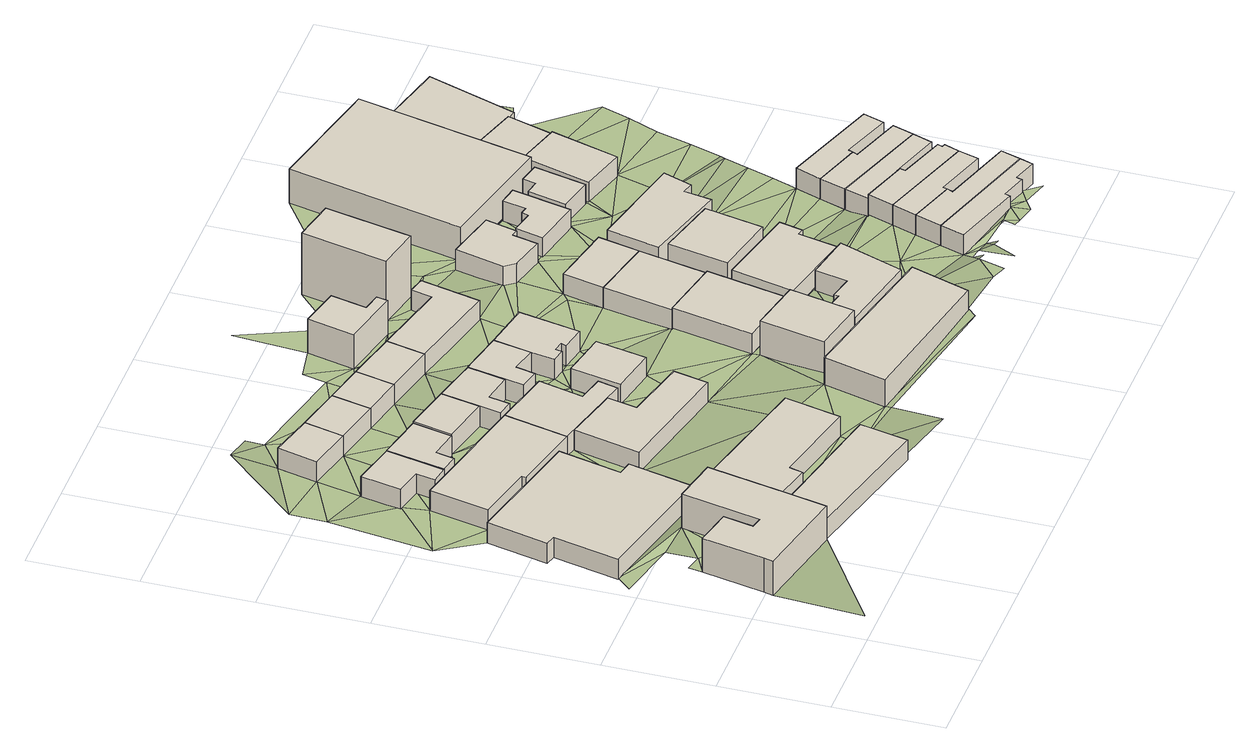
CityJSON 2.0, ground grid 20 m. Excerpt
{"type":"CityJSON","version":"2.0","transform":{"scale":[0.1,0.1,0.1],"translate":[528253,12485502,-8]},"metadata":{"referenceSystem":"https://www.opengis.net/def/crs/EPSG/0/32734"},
"CityObjects":{
"building1":{"type":"Building","attributes":{"address":"59 Victoria Road Woodstock 7915 Cape Town","building":"yes","building:levels":2,"building_height":6.9,"plus_code":"4FRW3CCW+GPF","ground_height":10.71,"roof_height":17.61},"geometry":[{"type":"Solid","lod":"1","boundaries":[[[[0,1,2,3]],[[1,4,5,2]],[[4,6,7,5]],[[6,8,9,7]],[[8,10,11,9]],[[10,12,13,11]],[[12,14,15,13]],[[14,16,17,15]],[[16,18,19,17]],[[18,0,3,19]],[[3,2,5,7,9,11,13,15,17,19]],[[18,16,14,12,10,8,6,4,1,0]]]]}]},
"building2":{"type":"Building","attributes":{"address":"Sussex Street Woodstock Cape Town","building":"yes","building:levels":1,"building_height":4.1,"plus_code":"4FRW3CCW+JPC","ground_height":9.31,"roof_height":13.41},"geometry":[{"type":"Solid","lod":"1","boundaries":[[[[20,21,22,23]],[[21,24,25,22]],[[24,26,27,25]],[[26,28,29,27]],[[28,30,31,29]],[[30,32,33,31]],[[32,34,35,33]],[[34,20,23,35]],[[23,22,25,27,29,31,33,35]],[[34,32,30,28,26,24,21,20]]]]}]},
"building3":{"type":"Building","attributes":{"address":"73 Victoria Road Woodstock 7915 Cape Town","building":"yes","building:levels":1,"building_height":4.1,"plus_code":"4FRW3CCW+FQP","ground_height":10.94,"roof_height":15.04},"geometry":[{"type":"Solid","lod":"1","boundaries":[[[[36,37,38,39]],[[37,40,41,38]],[[40,42,43,41]],[[42,36,39,43]],[[39,38,41,43]],[[42,40,37,36]]]]}]},
"building4":{"type":"Building","attributes":{"address":"40 Wright Street Woodstock Cape Town","building":"house","building:levels":1,"building_height":4.1,"plus_code":"4FRW3CCW+PPR","ground_height":8.97,"roof_height":13.07},"geometry":[{"type":"Solid","lod":"1","boundaries":[[[[44,45,46,47]],[[45,48,49,46]],[[48,50,51,49]],[[50,52,53,51]],[[52,54,55,53]],[[54,44,47,55]],[[47,46,49,51,53,55]],[[54,52,50,48,45,44]]]]}]},
"building5":{"type":"Building","attributes":{"address":"33 Sussex Street Woodstock Cape Town","building":"yes","building:levels":1,"building_height":4.1,"plus_code":"4FRW3CCW+MPP","ground_height":9.31,"roof_height":13.41},"geometry":[{"type":"Solid","lod":"1","boundaries":[[[[56,57,58,59]],[[57,60,61,58]],[[60,62,63,61]],[[62,64,65,63]],[[64,66,67,65]],[[66,56,59,67]],[[59,58,61,63,65,67]],[[66,64,62,60,57,56]]]]}]},
"building6":{"type":"Building","attributes":{"address":"42 Frere Street Woodstock Cape Town","building":"yes","building:levels":1,"building_height":4.1,"plus_code":"4FRW3CCW+GQH","ground_height":10.94,"roof_height":15.04},"geometry":[{"type":"Solid","lod":"1","boundaries":[[[[68,69,70,71]],[[69,72,73,70]],[[72,74,75,73]],[[74,76,77,75]],[[76,78,79,77]],[[78,68,71,79]],[[71,70,73,75,77,79]],[[78,76,74,72,69,68]]]]}]},
"building7":{"type":"Building","attributes":{"address":"42 Wright Street Woodstock Cape Town","building":"house","building:levels":1,"building_height":4.1,"plus_code":"4FRW3CCW+PPQ","ground_height":9.03,"roof_height":13.13},"geometry":[{"type":"Solid","lod":"1","boundaries":[[[[80,81,82,83]],[[81,84,85,82]],[[84,86,87,85]],[[86,88,89,87]],[[88,90,91,89]],[[90,80,83,91]],[[83,82,85,87,89,91]],[[90,88,86,84,81,80]]]]}]},
"building8":{"type":"Building","attributes":{"address":"35 Wright Street Woodstock Cape Town","building":"yes","building:levels":1,"building_height":4.1,"plus_code":"4FRW3CCW+RP3","ground_height":9.03,"roof_height":13.13},"geometry":[{"type":"Solid","lod":"1","boundaries":[[[[92,93,94,95]],[[93,96,97,94]],[[96,98,99,97]],[[98,92,95,99]],[[95,94,97,99]],[[98,96,93,92]]]]}]},
"building9":{"type":"Building","attributes":{"address":"37 Wright Street Woodstock Cape Town","building":"yes","building:levels":1,"building_height":4.1,"plus_code":"4FRW3CCW+QQR","ground_height":9.03,"roof_height":13.13},"geometry":[{"type":"Solid","lod":"1","boundaries":[[[[93,92,95,94]],[[92,100,101,95]],[[100,102,103,101]],[[102,93,94,103]],[[94,95,101,103]],[[102,100,92,93]]]]}]},
"building10":{"type":"Building","attributes":{"address":"44 Wright Street Woodstock Cape Town","building":"house","building:levels":1,"building_height":4.1,"plus_code":"4FRW3CCW+PQG","ground_height":9.36,"roof_height":13.46},"geometry":[{"type":"Solid","lod":"1","boundaries":[[[[104,105,106,107]],[[105,108,109,106]],[[108,110,111,109]],[[110,104,107,111]],[[107,106,109,111]],[[110,108,105,104]]]]}]},
"building11":{"type":"Building","attributes":{"address":"38 Frere Street Woodstock Cape Town","building":"yes","building:levels":1,"building_height":4.1,"plus_code":"4FRW3CCW+JR7","ground_height":9.75,"roof_height":13.85},"geometry":[{"type":"Solid","lod":"1","boundaries":[[[[112,113,114,115]],[[113,116,117,114]],[[116,118,119,117]],[[118,120,121,119]],[[120,122,123,121]],[[122,112,115,123]],[[115,114,117,119,121,123]],[[122,120,118,116,113,112]]]]}]},
"building12":{"type":"Building","attributes":{"building":"yes","building:levels":1,"building_height":4.1,"plus_code":"4FRW3CCW+MRC","ground_height":9.36,"roof_height":13.46},"geometry":[{"type":"Solid","lod":"1","boundaries":[[[[57,56,59,58]],[[56,124,125,59]],[[124,126,127,125]],[[126,128,129,127]],[[128,130,131,129]],[[130,57,58,131]],[[58,59,125,127,129,131]],[[130,128,126,124,56,57]]]]}]},
"building13":{"type":"Building","attributes":{"address":"46 Wright Street Woodstock Cape Town","building":"house","building:levels":1,"building_height":4.1,"plus_code":"4FRW3CCW+PRF","ground_height":9.36,"roof_height":13.46},"geometry":[{"type":"Solid","lod":"1","boundaries":[[[[110,108,109,111]],[[108,132,133,109]],[[132,134,135,133]],[[134,136,137,135]],[[136,138,139,137]],[[138,140,141,139]],[[140,110,111,141]],[[111,109,133,135,137,139,141]],[[140,138,136,134,132,108,110]]]]}]},
"building14":{"type":"Building","attributes":{"address":"39 Wright Street Woodstock Cape Town","building":"yes","building:levels":1,"building_height":4.1,"plus_code":"4FRW3CCW+QQQ","ground_height":9.01,"roof_height":13.11},"geometry":[{"type":"Solid","lod":"1","boundaries":[[[[102,100,101,103]],[[100,142,143,101]],[[142,144,145,143]],[[144,102,103,145]],[[103,101,143,145]],[[144,142,100,102]]]]}]},
"building15":{"type":"Building","attributes":{"address":"36 Frere Street Woodstock Cape Town","building":"yes","building:levels":1,"building_height":4.1,"plus_code":"4FRW3CCW+MV4","ground_height":9.41,"roof_height":13.51},"geometry":[{"type":"Solid","lod":"1","boundaries":[[[[146,147,148,149]],[[147,150,151,148]],[[150,152,153,151]],[[152,146,149,153]],[[149,148,151,153]],[[152,150,147,146]]]]}]},
"building16":{"type":"Building","attributes":{"address":"48 Wright Street Woodstock Cape Town","building":"house","building:levels":1,"building_height":4.1,"plus_code":"4FRW3CCW+PV6","ground_height":9.41,"roof_height":13.51},"geometry":[{"type":"Solid","lod":"1","boundaries":[[[[154,155,156,157]],[[155,158,159,156]],[[158,160,161,159]],[[160,162,163,161]],[[162,164,165,163]],[[164,166,167,165]],[[166,154,157,167]],[[157,156,159,161,163,165,167]],[[166,164,162,160,158,155,154]]]]}]},
"building17":{"type":"Building","attributes":{"address":"41 Wright Street Woodstock Cape Town","building":"yes","building:levels":1,"building_height":4.1,"plus_code":"4FRW3CCW+QRG","ground_height":9.01,"roof_height":13.11},"geometry":[{"type":"Solid","lod":"1","boundaries":[[[[144,142,143,145]],[[142,168,169,143]],[[168,170,171,169]],[[170,144,145,171]],[[145,143,169,171]],[[170,168,142,144]]]]}]},
"building18":{"type":"Building","attributes":{"address":"50 Wright Street Woodstock Cape Town","building":"house","building:levels":1,"building_height":4.1,"plus_code":"4FRW3CCW+PV5","ground_height":9.41,"roof_height":13.51},"geometry":[{"type":"Solid","lod":"1","boundaries":[[[[166,164,165,167]],[[164,172,173,165]],[[172,174,175,173]],[[174,176,177,175]],[[176,178,179,177]],[[178,180,181,179]],[[180,182,183,181]],[[182,184,185,183]],[[184,166,167,185]],[[167,165,173,175,177,179,181,183,185]],[[184,182,180,178,176,174,172,164,166]]]]}]},
"building19":{"type":"Building","attributes":{"building":"yes","building:levels":1.5,"building_height":5.5,"plus_code":"4FRW3CCW+FXR","ground_height":10.87,"roof_height":16.37},"geometry":[{"type":"Solid","lod":"1","boundaries":[[[[186,187,188,189]],[[187,190,191,188]],[[190,192,193,191]],[[192,186,189,193]],[[189,188,191,193]],[[192,190,187,186]]]]}]},
"building20":{"type":"Building","attributes":{"address":"Frere Street Woodstock Cape Town","building":"yes","building:levels":2,"building_height":6.9,"plus_code":"4FRW3CCW+GXR","ground_height":9.9,"roof_height":16.8},"geometry":[{"type":"Solid","lod":"1","boundaries":[[[[194,195,196,197]],[[195,198,199,196]],[[198,200,201,199]],[[200,194,197,201]],[[197,196,199,201]],[[200,198,195,194]]]]}]},
"building21":{"type":"Building","attributes":{"building":"yes","building:levels":2,"building_height":6.9,"plus_code":"4FRW3CCW+RV7","ground_height":9.01,"roof_height":15.91},"geometry":[{"type":"Solid","lod":"1","boundaries":[[[[202,203,204,205]],[[203,206,207,204]],[[206,208,209,207]],[[208,210,211,209]],[[210,212,213,211]],[[212,202,205,213]],[[205,204,207,209,211,213]],[[212,210,208,206,203,202]]]]}]},
"building22":{"type":"Building","attributes":{"address":"43 Wright Street Woodstock Cape Town","building":"yes","building:levels":1,"building_height":4.1,"plus_code":"4FRW3CCW+QV9","ground_height":9.01,"roof_height":13.11},"geometry":[{"type":"Solid","lod":"1","boundaries":[[[[170,168,169,171]],[[168,214,215,169]],[[214,216,217,215]],[[216,218,219,217]],[[218,220,221,219]],[[220,170,171,221]],[[171,169,215,217,219,221]],[[220,218,216,214,168,170]]]]}]},
"building23":{"type":"Building","attributes":{"address":"Two Oceans Carpentry 37 Frere Street Woodstock Cape Town","building":"manufacture","building:levels":1,"building_height":4.1,"plus_code":"4FRW3CCW+HXV","ground_height":9.9,"roof_height":14},"geometry":[{"type":"Solid","lod":"1","boundaries":[[[[222,223,224,225]],[[223,226,227,224]],[[226,228,229,227]],[[228,222,225,229]],[[225,224,227,229]],[[228,226,223,222]]]]}]},
"building24":{"type":"Building","attributes":{"address":"Church Street Woodstock Cape Town","building":"yes","building:levels":1,"building_height":4.1,"plus_code":"4FRW3CCX+G2C","ground_height":10.87,"roof_height":14.97},"geometry":[{"type":"Solid","lod":"1","boundaries":[[[[230,231,232,233]],[[231,234,235,232]],[[234,236,237,235]],[[236,238,239,237]],[[238,240,241,239]],[[240,242,243,241]],[[242,244,245,243]],[[244,230,233,245]],[[233,232,235,237,239,241,243,245]],[[244,242,240,238,236,234,231,230]]]]}]},
"building25":{"type":"Building","attributes":{"address":"Frere Street Woodstock Cape Town","building":"commercial","building:levels":1,"building_height":4.1,"plus_code":"4FRW3CCW+JXW","ground_height":9.49,"roof_height":13.59},"geometry":[{"type":"Solid","lod":"1","boundaries":[[[[246,247,248,249]],[[247,250,251,248]],[[250,252,253,251]],[[252,246,249,253]],[[249,248,251,253]],[[252,250,247,246]]]]}]},
"building26":{"type":"Building","attributes":{"building":"yes","building:levels":4,"building_height":12.5,"plus_code":"4FRW3CCW+RWG","ground_height":8.63,"roof_height":21.13},"geometry":[{"type":"Solid","lod":"1","boundaries":[[[[254,255,256,257]],[[255,258,259,256]],[[258,260,261,259]],[[260,254,257,261]],[[257,256,259,261]],[[260,258,255,254]]]]}]},
"building27":{"type":"Building","attributes":{"address":"Alpha Longboards 52 Wright Street Woodstock Cape Town","building":"manufacture","building:levels":1,"building_height":4.1,"plus_code":"4FRW3CCW+MXQ","ground_height":9.49,"roof_height":13.59},"geometry":[{"type":"Solid","lod":"1","boundaries":[[[[252,250,251,253]],[[250,262,263,251]],[[262,264,265,263]],[[264,252,253,265]],[[253,251,263,265]],[[264,262,250,252]]]]}]},
"building28":{"type":"Building","attributes":{"address":"Church Street Woodstock Cape Town","building":"yes","building:levels":1,"building_height":4.1,"plus_code":"4FRW3CCX+H2P","ground_height":9.9,"roof_height":14},"geometry":[{"type":"Solid","lod":"1","boundaries":[[[[266,267,268,269]],[[267,270,271,268]],[[270,272,273,271]],[[272,274,275,273]],[[274,276,277,275]],[[276,266,269,277]],[[269,268,271,273,275,277]],[[276,274,272,270,267,266]]]]}]},
"building29":{"type":"Building","attributes":{"address":"31 Frere Street Woodstock Cape Town","building":"yes","building:levels":1,"building_height":4.1,"plus_code":"4FRW3CCW+QX5","ground_height":9.08,"roof_height":13.18},"geometry":[{"type":"Solid","lod":"1","boundaries":[[[[278,279,280,281]],[[279,282,283,280]],[[282,284,285,283]],[[284,286,287,285]],[[286,288,289,287]],[[288,290,291,289]],[[290,278,281,291]],[[281,280,283,285,287,289,291]],[[290,288,286,284,282,279,278]]]]}]},
"building30":{"type":"Building","attributes":{"address":"42 Church Street Woodstock Cape Town","building":"yes","building:levels":1,"building_height":4.1,"plus_code":"4FRW3CCX+J2H","ground_height":9.9,"roof_height":14},"geometry":[{"type":"Solid","lod":"1","boundaries":[[[[292,293,294,295]],[[293,296,297,294]],[[296,298,299,297]],[[298,292,295,299]],[[295,294,297,299]],[[298,296,293,292]]]]}]},
"building31":{"type":"Building","attributes":{"address":"49 Wright Street Woodstock Cape Town","building":"yes","building:levels":1,"building_height":4.1,"plus_code":"4FRW3CCX+P2P","ground_height":9.08,"roof_height":13.18},"geometry":[{"type":"Solid","lod":"1","boundaries":[[[[300,301,302,303]],[[301,304,305,302]],[[304,306,307,305]],[[306,308,309,307]],[[308,310,311,309]],[[310,312,313,311]],[[312,314,315,313]],[[314,300,303,315]],[[303,302,305,307,309,311,313,315]],[[314,312,310,308,306,304,301,300]]]]}]},
"building32":{"type":"Building","attributes":{"building":"yes","building:levels":1,"building_height":4.1,"plus_code":"4FRW3CCX+M37","ground_height":9.62,"roof_height":13.72},"geometry":[{"type":"Solid","lod":"1","boundaries":[[[[316,317,318,319]],[[317,320,321,318]],[[320,322,323,321]],[[322,324,325,323]],[[324,326,327,325]],[[326,316,319,327]],[[319,318,321,323,325,327]],[[326,324,322,320,317,316]]]]}]},
"building33":{"type":"Building","attributes":{"address":"65 Church Street Woodstock Cape Town","building":"house","building:levels":1,"building_height":4.1,"plus_code":"4FRW3CCX+F4H","ground_height":11.09,"roof_height":15.19},"geometry":[{"type":"Solid","lod":"1","boundaries":[[[[328,329,330,331]],[[329,332,333,330]],[[332,334,335,333]],[[334,336,337,335]],[[336,338,339,337]],[[338,340,341,339]],[[340,342,343,341]],[[342,328,331,343]],[[331,330,333,335,337,339,341,343]],[[342,340,338,336,334,332,329,328]]]]}]},
"building34":{"type":"Building","attributes":{"address":"63 Church Street Woodstock Cape Town","building":"house","building:levels":1,"building_height":4.1,"plus_code":"4FRW3CCX+F4Q","ground_height":11.09,"roof_height":15.19},"geometry":[{"type":"Solid","lod":"1","boundaries":[[[[342,344,345,343]],[[344,346,347,345]],[[346,348,349,347]],[[348,350,351,349]],[[350,328,331,351]],[[328,342,343,331]],[[343,345,347,349,351,331]],[[328,350,348,346,344,342]]]]}]},
"building35":{"type":"Building","attributes":{"address":"61 Church Street Woodstock Cape Town","building":"house","building:levels":1,"building_height":4.1,"plus_code":"4FRW3CCX+G49","ground_height":11.09,"roof_height":15.19},"geometry":[{"type":"Solid","lod":"1","boundaries":[[[[348,352,353,349]],[[352,354,355,353]],[[354,356,357,355]],[[356,358,359,357]],[[358,350,351,359]],[[350,348,349,351]],[[349,353,355,357,359,351]],[[350,358,356,354,352,348]]]]}]},
"building36":{"type":"Building","attributes":{"address":"51 Wright Street Woodstock Cape Town","building":"yes","building:levels":1,"building_height":4.1,"plus_code":"4FRW3CCX+P3M","ground_height":9.2,"roof_height":13.3},"geometry":[{"type":"Solid","lod":"1","boundaries":[[[[360,361,362,363]],[[361,364,365,362]],[[364,366,367,365]],[[366,368,369,367]],[[368,370,371,369]],[[370,360,363,371]],[[363,362,365,367,369,371]],[[370,368,366,364,361,360]]]]}]},
"building37":{"type":"Building","attributes":{"address":"59 Church Street Woodstock Cape Town","building":"house","building:levels":1,"building_height":4.1,"plus_code":"4FRW3CCX+G4H","ground_height":11.09,"roof_height":15.19},"geometry":[{"type":"Solid","lod":"1","boundaries":[[[[358,356,357,359]],[[356,372,373,357]],[[372,374,375,373]],[[374,376,377,375]],[[376,378,379,377]],[[378,380,381,379]],[[380,382,383,381]],[[382,358,359,383]],[[359,357,373,375,377,379,381,383]],[[382,380,378,376,374,372,356,358]]]]}]},
"building38":{"type":"Building","attributes":{"address":"19 Frere Street Woodstock Cape Town","building":"manufacture","building:levels":2,"building_height":6.9,"plus_code":"4FRW3CCX+R36","ground_height":8.76,"roof_height":15.66},"geometry":[{"type":"Solid","lod":"1","boundaries":[[[[384,385,386,387]],[[385,388,389,386]],[[388,390,391,389]],[[390,384,387,391]],[[387,386,389,391]],[[390,388,385,384]]]]}]},
"building39":{"type":"Building","attributes":{"address":"57 Church Street Woodstock Cape Town","building":"house","building:levels":1,"building_height":4.1,"plus_code":"4FRW3CCX+G5R","ground_height":10.32,"roof_height":14.42},"geometry":[{"type":"Solid","lod":"1","boundaries":[[[[392,393,394,395]],[[393,396,397,394]],[[396,398,399,397]],[[398,400,401,399]],[[400,402,403,401]],[[402,392,395,403]],[[395,394,397,399,401,403]],[[402,400,398,396,393,392]]]]}]},
"building40":{"type":"Building","attributes":{"address":"55 Church Street Woodstock Cape Town","building":"house","building:levels":1,"building_height":4.1,"plus_code":"4FRW3CCX+H53","ground_height":10.32,"roof_height":14.42},"geometry":[{"type":"Solid","lod":"1","boundaries":[[[[400,404,405,401]],[[404,406,407,405]],[[406,408,409,407]],[[408,410,411,409]],[[410,402,403,411]],[[402,400,401,403]],[[401,405,407,409,411,403]],[[402,410,408,406,404,400]]]]}]},
"building41":{"type":"Building","attributes":{"address":"36A Church Street Woodstock Cape Town","building":"yes","building:levels":1,"building_height":4.1,"plus_code":"4FRW3CCX+P4M","ground_height":9.2,"roof_height":13.3},"geometry":[{"type":"Solid","lod":"1","boundaries":[[[[412,413,414,415]],[[413,416,417,414]],[[416,418,419,417]],[[418,420,421,419]],[[420,412,415,421]],[[415,414,417,419,421]],[[420,418,416,413,412]]]]}]},
"building42":{"type":"Building","attributes":{"address":"53 Church Street Woodstock Cape Town","building":"house","building:levels":1,"building_height":4.1,"plus_code":"4FRW3CCX+H5F","ground_height":10.32,"roof_height":14.42},"geometry":[{"type":"Solid","lod":"1","boundaries":[[[[410,408,409,411]],[[408,422,423,409]],[[422,424,425,423]],[[424,426,427,425]],[[426,428,429,427]],[[428,410,411,429]],[[411,409,423,425,427,429]],[[428,426,424,422,408,410]]]]}]},
"building43":{"type":"Building","attributes":{"address":"Church Street Woodstock Cape Town","building":"yes","building:levels":1,"building_height":4.1,"plus_code":"4FRW3CCX+Q48","ground_height":9.2,"roof_height":13.3},"geometry":[{"type":"Solid","lod":"1","boundaries":[[[[412,430,431,415]],[[430,432,433,431]],[[432,413,414,433]],[[413,412,415,414]],[[415,431,433,414]],[[413,432,430,412]]]]}]},
"building44":{"type":"Building","attributes":{"address":"Church Street Woodstock Cape Town","building":"yes","building:levels":1,"building_height":4.1,"plus_code":"4FRW3CCX+R49","ground_height":8.76,"roof_height":12.86},"geometry":[{"type":"Solid","lod":"1","boundaries":[[[[434,435,436,437]],[[435,438,439,436]],[[438,440,441,439]],[[440,442,443,441]],[[442,444,445,443]],[[444,434,437,445]],[[437,436,439,441,443,445]],[[444,442,440,438,435,434]]]]}]},
"terrain1":{"type":"TINRelief","geometry":[{"type":"CompositeSurface","lod":"1","boundaries":[[[446,37,4]],[[447,448,449]],[[450,451,0]],[[0,452,450]],[[452,16,453]],[[447,454,448]],[[452,454,450]],[[447,450,454]],[[454,452,453]],[[20,62,455]],[[448,454,456]],[[62,60,455]],[[457,455,458]],[[60,458,455]],[[20,66,62]],[[36,69,459]],[[72,69,36]],[[456,454,459]],[[69,68,459]],[[458,48,457]],[[64,62,66]],[[98,460,457]],[[68,456,459]],[[458,60,461]],[[20,462,66]],[[461,60,463]],[[457,48,98]],[[464,463,60]],[[122,456,68]],[[42,72,36]],[[464,60,465]],[[460,98,96]],[[466,456,122]],[[467,466,462]],[[96,468,460]],[[76,74,72]],[[98,48,92]],[[469,66,462]],[[57,465,60]],[[92,48,80]],[[466,469,462]],[[122,120,466]],[[105,470,465]],[[122,68,78]],[[469,466,120]],[[76,72,42]],[[105,465,57]],[[104,92,80]],[[96,471,468]],[[471,96,93]],[[472,42,473]],[[474,468,471]],[[475,469,120]],[[104,100,92]],[[105,57,132]],[[105,132,108]],[[76,42,476]],[[102,471,93]],[[122,78,477]],[[42,472,478]],[[57,479,132]],[[475,480,469]],[[104,142,100]],[[42,478,476]],[[481,142,104]],[[482,479,57]],[[76,187,78]],[[480,475,483]],[[479,158,484]],[[76,476,187]],[[102,485,471]],[[483,486,480]],[[482,158,479]],[[486,483,487]],[[158,155,484]],[[78,187,477]],[[488,480,486]],[[482,489,146]],[[489,488,146]],[[158,482,160]],[[486,146,488]],[[168,142,481]],[[102,144,485]],[[146,160,482]],[[154,168,481]],[[487,490,486]],[[162,160,491]],[[146,172,160]],[[491,160,172]],[[476,478,492]],[[223,487,477]],[[194,477,187]],[[162,491,164]],[[203,485,144]],[[174,172,146]],[[172,164,491]],[[485,203,493]],[[490,487,223]],[[187,494,194]],[[174,146,152]],[[166,168,154]],[[144,170,203]],[[495,494,187]],[[477,194,223]],[[176,174,180]],[[176,180,178]],[[180,174,152]],[[493,203,202]],[[496,203,170]],[[152,182,180]],[[497,494,495]],[[152,490,222]],[[223,222,490]],[[203,496,206]],[[498,476,492]],[[168,166,499]],[[496,170,206]],[[152,222,182]],[[187,500,495]],[[242,497,495]],[[223,194,501]],[[497,242,240]],[[202,212,502]],[[499,166,503]],[[170,220,206]],[[497,240,501]],[[212,210,208]],[[223,501,226]],[[242,495,500]],[[222,252,182]],[[182,504,503]],[[505,208,206]],[[212,208,505]],[[240,236,501]],[[240,238,236]],[[220,505,206]],[[504,182,252]],[[270,501,236]],[[501,270,226]],[[505,220,218]],[[258,212,505]],[[503,506,499]],[[242,500,507]],[[503,504,264]],[[236,508,270]],[[509,505,218]],[[234,508,236]],[[267,226,270]],[[500,498,510]],[[511,503,264]],[[506,216,499]],[[218,216,509]],[[264,504,252]],[[228,226,267]],[[503,511,506]],[[270,508,512]],[[509,216,513]],[[293,228,267]],[[500,510,514]],[[507,500,515]],[[216,506,278]],[[278,513,216]],[[293,516,228]],[[517,514,510]],[[511,264,518]],[[509,513,255]],[[519,512,508]],[[250,228,317]],[[500,514,329]],[[515,519,507]],[[500,329,515]],[[228,516,317]],[[293,267,520]],[[264,521,518]],[[514,522,523]],[[513,278,524]],[[255,513,524]],[[329,514,523]],[[316,250,317]],[[520,267,525]],[[526,527,528]],[[528,329,523]],[[329,328,515]],[[521,250,316]],[[518,521,529]],[[530,512,531]],[[532,518,529]],[[515,358,519]],[[533,524,278]],[[528,534,329]],[[286,518,532]],[[535,317,516]],[[534,528,527]],[[527,536,534]],[[328,350,515]],[[382,512,519]],[[532,529,314]],[[537,329,534]],[[529,521,538]],[[382,531,512]],[[515,350,358]],[[538,521,316]],[[532,314,533]],[[520,525,539]],[[384,255,524]],[[382,519,358]],[[535,520,539]],[[535,540,317]],[[314,541,533]],[[524,533,542]],[[329,537,543]],[[544,541,314]],[[537,545,546]],[[531,402,525]],[[538,316,547]],[[539,540,535]],[[546,543,537]],[[533,541,542]],[[531,382,402]],[[546,548,543]],[[541,549,542]],[[428,539,525]],[[550,538,547]],[[551,524,542]],[[550,368,538]],[[547,316,326]],[[552,543,548]],[[410,525,402]],[[552,553,543]],[[428,540,539]],[[368,554,538]],[[547,555,550]],[[556,553,552]],[[525,410,428]],[[324,322,540]],[[555,547,557]],[[558,556,552]],[[368,364,554]],[[559,560,561]],[[551,542,554]],[[368,366,364]],[[559,562,560]],[[324,540,563]],[[364,551,554]],[[547,564,557]],[[428,565,540]],[[555,557,361]],[[547,326,564]],[[364,361,551]],[[563,540,565]],[[413,361,557]],[[566,567,568]],[[324,569,326]],[[570,566,568]],[[551,361,413]],[[563,569,324]],[[551,413,571]],[[564,326,572]],[[326,569,573]],[[413,432,571]],[[572,326,573]],[[390,551,571]],[[574,564,572]],[[564,575,576]],[[577,578,576]],[[390,571,442]],[[574,575,564]],[[579,577,576]],[[579,576,580]],[[580,576,575]],[[579,581,582]]]}]}
},
"vertices":[
[75,310,30],[51,196,30],[51,196,99],[75,310,99],[47,178,30],[47,178,99],[224,141,30],[224,141,99],[242,223,30],[242,223,99],[271,362,30],[271,362,99],[185,380,30],[185,380,99],[154,235,30],[154,235,99],[133,240,30],[133,240,99],[145,295,30],[145,295,99],
[67,681,16],[40,568,16],[40,568,57],[67,681,57],[60,563,16],[60,563,57],[32,443,16],[32,443,57],[269,388,16],[269,388,57],[297,507,16],[297,507,57],[270,513,16],[270,513,57],[297,628,16],[297,628,57],
[242,223,32],[224,141,32],[224,141,73],[242,223,73],[479,80,32],[479,80,73],[498,168,32],[498,168,73],
[195,796,12],[218,903,12],[218,903,53],[195,796,53],[136,922,12],[136,922,53],[120,848,12],[120,848,53],[170,837,12],[170,837,53],[162,801,12],[162,801,53],
[341,628,16],[368,745,16],[368,745,57],[341,628,57],[126,799,16],[126,799,57],[102,690,16],[102,690,57],[210,666,16],[210,666,57],[209,658,16],[209,658,57],
[283,367,32],[253,238,32],[253,238,73],[283,367,73],[339,218,32],[339,218,73],[345,243,32],[345,243,73],[509,206,32],[509,206,73],[533,309,32],[533,309,73],
[218,903,13],[195,796,13],[195,796,54],[218,903,54],[229,789,13],[229,789,54],[237,823,13],[237,823,54],[289,812,13],[289,812,54],[305,884,13],[305,884,54],
[236,984,13],[253,1056,13],[253,1056,54],[236,984,54],[170,1077,13],[170,1077,54],[152,1004,13],[152,1004,54],
[324,964,13],[324,964,54],[340,1036,13],[340,1036,54],
[305,884,16],[289,812,16],[289,812,57],[305,884,57],[380,792,16],[380,792,57],[395,864,16],[395,864,57],
[552,450,20],[566,513,20],[566,513,61],[552,450,61],[449,541,20],[449,541,61],[461,595,20],[461,595,61],[357,621,20],[357,621,61],[328,499,20],[328,499,61],
[498,589,16],[498,589,57],[507,626,16],[507,626,57],[458,638,16],[458,638,57],[478,719,16],[478,719,57],
[372,753,16],[372,753,57],[402,747,16],[402,747,57],[410,785,16],[410,785,57],[465,774,16],[465,774,57],[480,844,16],[480,844,57],
[401,947,13],[401,947,54],[417,1019,13],[417,1019,54],
[526,680,17],[507,587,17],[507,587,58],[526,680,58],[594,570,17],[594,570,58],[613,663,17],[613,663,58],
[480,844,17],[465,774,17],[465,774,58],[480,844,58],[458,740,17],[458,740,58],[495,732,17],[495,732,58],[503,767,17],[503,767,58],[551,756,17],[551,756,58],[565,826,17],[565,826,58],
[499,925,13],[499,925,54],[515,996,13],[515,996,54],
[543,713,17],[543,713,58],[569,708,17],[569,708,58],[571,720,17],[571,720,58],[589,716,17],[589,716,58],[586,706,17],[586,706,58],[632,697,17],[632,697,58],[654,809,17],[654,809,58],
[934,214,31],[644,276,31],[644,276,86],[934,214,86],[614,161,31],[614,161,86],[898,106,31],[898,106,86],
[705,407,22],[680,288,22],[680,288,91],[705,407,91],[781,267,22],[781,267,91],[806,386,22],[806,386,91],
[498,1128,13],[478,1042,13],[478,1042,82],[498,1128,82],[589,1017,13],[589,1017,82],[593,1038,13],[593,1038,82],[559,1045,13],[559,1045,82],[574,1111,13],[574,1111,82],
[671,883,13],[671,883,54],[697,993,13],[697,993,54],[666,1001,13],[666,1001,54],[657,962,13],[657,962,54],
[735,569,22],[704,420,22],[704,420,63],[735,569,63],[821,397,22],[821,397,63],[852,545,22],[852,545,63],
[983,354,31],[895,371,31],[895,371,72],[983,354,72],[882,311,31],[882,311,72],[838,321,31],[838,321,72],[837,312,31],[837,312,72],[798,320,31],[798,320,72],[786,267,31],[786,267,72],[940,235,31],[940,235,72],
[735,569,18],[852,545,18],[852,545,59],[735,569,59],[879,671,18],[879,671,59],[761,697,18],[761,697,59],
[706,1014,9],[740,1172,9],[740,1172,134],[706,1014,134],[660,1189,9],[660,1189,134],[625,1031,9],[625,1031,134],
[896,747,18],[896,747,59],[778,772,18],[778,772,59],
[1021,472,22],[867,507,22],[867,507,63],[1021,472,63],[841,392,22],[841,392,63],[983,360,22],[983,360,63],[999,432,22],[999,432,63],[1011,429,22],[1011,429,63],
[798,965,13],[776,875,13],[776,875,54],[798,965,54],[790,856,13],[790,856,54],[855,840,13],[855,840,54],[866,887,13],[866,887,54],[879,884,13],[879,884,54],[894,942,13],[894,942,54],
[907,630,22],[884,519,22],[884,519,63],[907,630,63],[1000,495,22],[1000,495,63],[1022,601,22],[1022,601,63],
[873,837,13],[964,817,13],[964,817,54],[873,837,54],[988,925,13],[988,925,54],[954,932,13],[954,932,54],[944,889,13],[944,889,54],[931,892,13],[931,892,54],[927,879,13],[927,879,54],[885,888,13],[885,888,54],
[919,739,19],[897,643,19],[897,643,60],[919,739,60],[1053,600,19],[1053,600,60],[1062,650,19],[1062,650,60],[1083,645,19],[1083,645,60],[1102,698,19],[1102,698,60],
[1076,209,34],[1062,165,34],[1062,165,75],[1076,209,75],[1191,125,34],[1191,125,75],[1194,134,34],[1194,134,75],[1241,119,34],[1241,119,75],[1244,130,34],[1244,130,75],[1289,116,34],[1289,116,75],[1297,140,34],[1297,140,75],
[1309,177,34],[1309,177,75],[1174,219,34],[1174,219,75],[1179,230,34],[1179,230,75],[1092,258,34],[1092,258,75],
[1181,238,34],[1181,238,75],[1277,207,34],[1277,207,75],[1288,244,34],[1288,244,75],[1108,303,34],[1108,303,75],
[1037,814,15],[1059,909,15],[1059,909,56],[1037,814,56],[1020,918,15],[1020,918,56],[1015,894,15],[1015,894,56],[990,899,15],[990,899,56],[973,828,15],[973,828,56],
[1298,272,34],[1298,272,75],[1292,274,34],[1292,274,75],[1295,283,34],[1295,283,75],[1208,312,34],[1208,312,75],[1211,322,34],[1211,322,75],[1124,350,34],[1124,350,75],
[901,1286,10],[828,965,10],[828,965,79],[901,1286,79],[1054,914,10],[1054,914,79],[1127,1236,10],[1127,1236,79],
[1124,350,26],[1211,322,26],[1211,322,67],[1124,350,67],[1213,329,26],[1213,329,67],[1309,298,26],[1309,298,67],[1322,334,26],[1322,334,67],[1138,395,26],[1138,395,67],
[1335,373,26],[1335,373,67],[1239,405,26],[1239,405,67],[1243,414,26],[1243,414,67],[1154,443,26],[1154,443,67],
[1159,913,15],[1080,936,15],[1080,936,56],[1159,913,56],[1044,811,15],[1044,811,56],[1128,787,15],[1128,787,56],[1164,912,15],[1164,912,56],
[1246,422,26],[1246,422,67],[1339,391,26],[1339,391,67],[1352,429,26],[1352,429,67],[1171,490,26],[1171,490,67],
[1184,994,15],[1184,994,56],[1105,1018,15],[1105,1018,56],
[1105,1018,10],[1184,994,10],[1184,994,51],[1105,1018,51],[1204,990,10],[1204,990,51],[1260,1154,10],[1260,1154,51],[1128,1187,10],[1128,1187,51],[1087,1023,10],[1087,1023,51],
[17,10,44],[124,390,19],[32,443,19],[7,416,19],[110,328,30],[80,335,30],[145,295,32],[154,235,32],[185,380,32],[17,760,16],[269,388,20],[50,954,12],[120,848,16],[271,362,32],[51,1020,12],[170,837,16],[297,628,20],[162,801,16],[195,796,16],[229,789,16],[297,507,20],[270,513,20],[189,1165,8],[341,628,20],[237,823,16],[227,1118,13],[590,53,46],[479,80,46],[235,1154,8],[461,595,21],[614,161,32],[552,450,21],[614,150,32],[402,747,17],[498,589,21],[395,864,17],[478,719,17],[449,541,21],[410,785,17],[427,1073,13],[507,587,21],[566,513,21],[507,626,21],[458,638,17],[594,570,21],[515,760,17],[885,90,46],[437,1117,13],[680,288,31],[764,260,31],[515,1010,13],[781,267,31],[898,106,49],[671,883,18],[934,214,34],[806,386,31],[515,1265,8],[654,809,18],[764,760,18],[625,1031,13],[776,875,18],[940,235,34],[895,371,34],[706,1014,13],[996,93,49],[790,856,18],[983,360,34],[764,1010,13],[1039,131,49],[1013,260,34],[907,630,23],[1025,83,49],[855,840,18],[983,354,34],[1000,495,23],[896,747,19],[1052,127,49],[1059,149,34],[828,965,13],[1021,472,23],[1065,77,49],[1085,119,49],[1082,145,34],[873,837,18],[999,432,23],[1011,429,23],[879,884,18],[894,942,15],[1104,139,34],[1022,601,23],[1097,116,49],[1153,125,52],[964,817,19],[1013,510,23],[1053,600,23],[931,892,15],[954,932,15],[1191,125,52],[927,879,19],[1146,102,52],[1159,98,52],[1013,760,19],[1195,90,52],[944,889,15],[973,828,19],[1054,914,15],[1216,105,52],[1194,134,52],[988,925,15],[1037,814,19],[1241,119,52],[1044,811,19],[1265,90,52],[1277,207,38],[1179,230,38],[1174,219,38],[1181,238,38],[1202,584,26],[1128,787,19],[1186,535,26],[1211,322,38],[1208,312,38],[1295,283,38],[1217,629,26],[1213,329,38],[1087,1023,15],[1245,696,21],[1227,639,21],[1262,760,21],[1285,816,21],[1164,912,16],[1184,994,16],[1159,913,16],[1204,990,16],[1303,868,21],[1262,1010,16],[1260,1154,11]
]}
